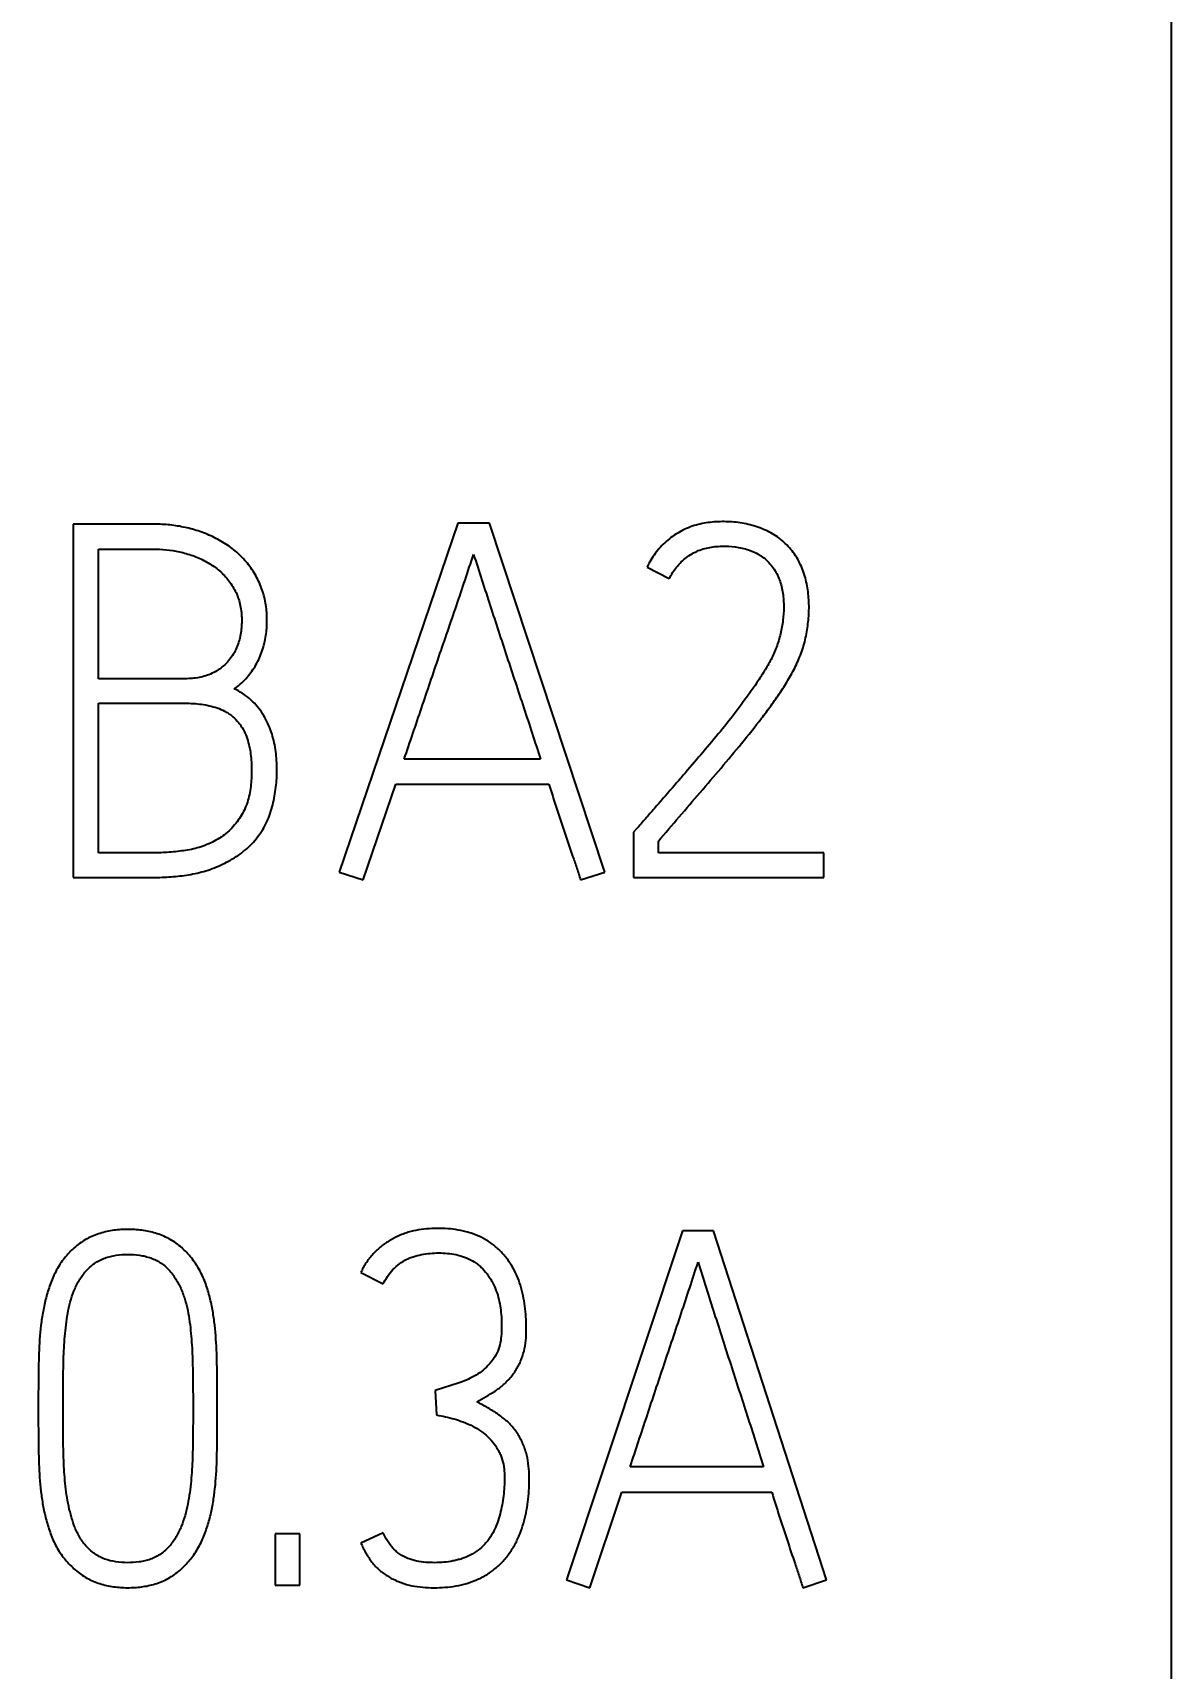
# Model space of a CAD drawing. Extents: x 0 to 420, y 0 to 297.
# Drawn here: x 139.62 to 144.77, y 165.56 to 172.96 of the extents above; entities that cross this region are included whole.
import ezdxf

# ---------------------------------------------------------------- set-up
doc = ezdxf.new("R2010")
doc.units = 0
doc.header["$LTSCALE"] = 23.1
for name, color, linetype in [('10000_FRONT', 7, 'CONTINUOUS'), ('10100_DIM_FRONT', 7, 'CONTINUOUS'), ('10500_FRONT_LABELING', 7, 'CONTINUOUS')]:
    doc.layers.add(name, color=color, linetype=linetype)
doc.styles.get("Standard").update_dxf_attribs({"font": 'txt', "width": 0.8})
doc.dimstyles.new('DIMSTYLE_1', dxfattribs={"dimtxt": 3.5, "dimasz": 3.5, "dimexe": 0.18, "dimexo": 0.0625, "dimgap": 0.09, "dimtad": 1, "dimtxsty": 'STANDARD', "dimcen": 0.09, "dimazin": 3, "dimtp": 0.05, "dimtm": 0.05, "dimtfac": 1, "dimtofl": 0, "dimtmove": 0, "dimatfit": 3, "dimtolj": 1})

# ---------------------------------------------------------------- blocks, each defined once
blk = doc.blocks.new('*D0')
at = {"layer": '10100_DIM_FRONT', "linetype": 'CONTINUOUS'}
for p, q in [((109.270844, 186.639203), (109.270844, 130.967761)), ((144.770844, 186.639203), (144.770844, 130.967761)), ((109.270844, 132.967761), (127.020844, 132.967761)), ((144.770844, 132.967761), (127.020844, 132.967761))]:
    blk.add_line(p, q, dxfattribs=at)
for points in [[(112.770844, 133.467761), (109.270844, 132.967761), (112.770844, 132.467761)], [(141.270844, 132.467761), (144.770844, 132.967761), (141.270844, 133.467761)]]:
    blk.add_solid(points, dxfattribs=at)
at = {"layer": '10100_DIM_FRONT', "linetype": 'CONTINUOUS', "width": 0.678571}
blk.add_text('35,5', height=3.5, dxfattribs=at).set_placement((123.190186, 133.842761))

msp = doc.modelspace()

# ---------------------------------------------------------------- linework, layer by layer
at = {"layer": '10000_FRONT', "color": 7, "linetype": 'CONTINUOUS'}
msp.add_line((144.7708, 231.6402), (144.7708, 141.6402), dxfattribs=at)
at = {"layer": '10500_FRONT_LABELING', "color": 7, "linetype": 'CONTINUOUS'}
for p, q in [((139.8035, 170.738), (139.8035, 169.1402)), ((140.1621, 170.738), (139.8035, 170.738)), ((141.5428, 170.7424), (141.0071, 169.1646)), ((141.6862, 170.7424), (141.5428, 170.7424)), ((142.2085, 169.1646), (141.6862, 170.7424)), ((139.9178, 170.039), (139.9178, 170.6248)), ((139.9178, 170.6248), (140.1621, 170.6248)), ((142.399, 170.5427), (142.4998, 170.4917)), ((140.3101, 170.039), (139.9178, 170.039)), ((139.9178, 169.2512), (139.9178, 169.928)), ((139.9178, 169.928), (140.3101, 169.928)), ((141.9171, 169.675), (141.3007, 169.675)), ((141.1147, 169.1291), (141.2626, 169.5618)), ((141.2626, 169.5618), (141.9552, 169.5618)), ((142.3519, 169.3599), (142.3385, 169.3444)), ((142.3385, 169.3444), (142.3385, 169.1402)), ((142.4505, 169.2512), (142.4505, 169.3044)), ((140.1554, 169.2512), (139.9178, 169.2512)), ((143.1991, 169.2512), (142.4505, 169.2512)), ((143.1991, 169.1402), (143.1991, 169.2512)), ((139.8035, 169.1402), (140.1554, 169.1402)), ((141.0071, 169.1646), (141.1147, 169.1291)), ((142.0986, 169.1291), (142.2085, 169.1646)), ((142.3385, 169.1402), (143.1991, 169.1402)), ((142.5598, 167.5424), (142.0352, 165.9646)), ((142.7002, 167.5424), (142.5598, 167.5424)), ((143.2116, 165.9646), (142.7002, 167.5424)), ((141.1047, 167.3538), (141.2056, 167.3028)), ((141.4404, 166.8212), (141.447, 166.7102)), ((139.6452, 166.7502), (139.6452, 166.7258)), ((139.7571, 166.7258), (139.7571, 166.7502)), ((140.3453, 166.7502), (140.3453, 166.7258)), ((140.455, 166.7258), (140.455, 166.7502)), ((142.9263, 166.475), (142.3227, 166.475)), ((142.1406, 165.9291), (142.2854, 166.3618)), ((142.2854, 166.3618), (142.9636, 166.3618)), ((140.7162, 166.1732), (140.7162, 165.9402)), ((140.8281, 166.1732), (140.7162, 166.1732)), ((140.8281, 165.9402), (140.8281, 166.1732)), ((141.2056, 166.1777), (141.1047, 166.131)), ((142.0352, 165.9646), (142.1406, 165.9291)), ((143.1041, 165.9291), (143.2116, 165.9646)), ((140.7162, 165.9402), (140.8281, 165.9402))]:
    msp.add_line(p, q, dxfattribs=at)
for points, knots in [([(142.4505, 169.3044), (142.4819, 169.3412), (142.5134, 169.378), (142.5763, 169.4515), (142.6079, 169.4882), (142.671, 169.5615), (142.7025, 169.5982), (142.765, 169.672), (142.796, 169.7092), (142.8575, 169.7839), (142.8878, 169.8215), (142.9319, 169.8792), (142.9464, 169.8986), (142.9748, 169.9378), (142.9887, 169.9577), (143.0158, 169.998), (143.0289, 170.0186), (143.0535, 170.0604), (143.065, 170.0816), (143.0803, 170.1144), (143.0851, 170.1255), (143.094, 170.148), (143.0982, 170.1593), (143.1058, 170.1824), (143.1092, 170.1941), (143.1153, 170.2178), (143.1179, 170.2297), (143.1249, 170.2654), (143.1281, 170.2893), (143.1318, 170.3374), (143.1324, 170.3616), (143.1309, 170.398), (143.1299, 170.4103), (143.1271, 170.4346), (143.1253, 170.4467), (143.1188, 170.4826), (143.1128, 170.5062), (143.0999, 170.5406), (143.0949, 170.5519), (143.0838, 170.5736), (143.0778, 170.5841), (143.0646, 170.6044), (143.0574, 170.6141), (143.0417, 170.6326), (143.0334, 170.6416), (143.0159, 170.6589), (143.0067, 170.667), (142.9875, 170.6816), (142.9773, 170.6881), (142.9563, 170.7002), (142.9455, 170.7057), (142.9231, 170.7156), (142.9117, 170.72), (142.8772, 170.7319), (142.8538, 170.7382), (142.818, 170.7443), (142.8059, 170.7458), (142.7815, 170.748), (142.7693, 170.7486), (142.7327, 170.7495), (142.7084, 170.7486), (142.6722, 170.7444), (142.6601, 170.7425), (142.6361, 170.7376), (142.6241, 170.7346), (142.5892, 170.7237), (142.5669, 170.714), (142.5351, 170.6959), (142.5247, 170.6892), (142.5048, 170.675), (142.4857, 170.6598), (142.4683, 170.6428), (142.4518, 170.6249), (142.4439, 170.6155), (142.4218, 170.586), (142.4092, 170.5651), (142.399, 170.5427)], [0, 0, 0, 0, 0.0625, 0.0625, 0.125, 0.125, 0.1875, 0.1875, 0.25, 0.25, 0.3125, 0.3125, 0.34375, 0.34375, 0.375, 0.375, 0.40625, 0.40625, 0.4375, 0.4375, 0.453125, 0.453125, 0.46875, 0.46875, 0.484375, 0.484375, 0.5, 0.5, 0.53125, 0.53125, 0.5625, 0.5625, 0.578125, 0.578125, 0.59375, 0.59375, 0.625, 0.625, 0.640625, 0.640625, 0.65625, 0.65625, 0.671875, 0.671875, 0.6875, 0.6875, 0.703125, 0.703125, 0.71875, 0.71875, 0.734375, 0.734375, 0.75, 0.75, 0.78125, 0.78125, 0.796875, 0.796875, 0.8125, 0.8125, 0.84375, 0.84375, 0.859375, 0.859375, 0.875, 0.875, 0.90625, 0.90625, 0.921875, 0.921875, 0.9375, 0.953125, 0.953125, 0.96875, 0.96875, 1, 1, 1, 1]), ([(140.5319, 169.9924), (140.5509, 170.0062), (140.5682, 170.0217), (140.5916, 170.0474), (140.599, 170.0564), (140.613, 170.075), (140.6196, 170.0848), (140.6377, 170.1147), (140.6477, 170.1356), (140.6597, 170.1683), (140.6632, 170.1795), (140.6691, 170.2022), (140.6715, 170.2136), (140.6773, 170.2478), (140.6793, 170.2709), (140.68, 170.3056), (140.6798, 170.3173), (140.6786, 170.3406), (140.6776, 170.3523), (140.6731, 170.3867), (140.6682, 170.4092), (140.6577, 170.4421), (140.6538, 170.453), (140.6448, 170.4744), (140.6398, 170.4851), (140.6235, 170.516), (140.6109, 170.5355), (140.5897, 170.5629), (140.5822, 170.5718), (140.5663, 170.5888), (140.5579, 170.5971), (140.532, 170.6206), (140.5135, 170.6347), (140.4844, 170.6537), (140.4744, 170.6597), (140.4539, 170.671), (140.4435, 170.6763), (140.4119, 170.6912), (140.3904, 170.6997), (140.3465, 170.7141), (140.3241, 170.72), (140.2786, 170.7293), (140.2553, 170.7326), (140.2088, 170.737), (140.1855, 170.738), (140.1621, 170.738)], [0, 0, 0, 0, 0.0625, 0.0625, 0.09375, 0.09375, 0.125, 0.125, 0.1875, 0.1875, 0.21875, 0.21875, 0.25, 0.25, 0.3125, 0.3125, 0.34375, 0.34375, 0.375, 0.375, 0.4375, 0.4375, 0.46875, 0.46875, 0.5, 0.5, 0.5625, 0.5625, 0.59375, 0.59375, 0.625, 0.625, 0.6875, 0.6875, 0.71875, 0.71875, 0.75, 0.75, 0.8125, 0.8125, 0.875, 0.875, 0.9375, 0.9375, 1, 1, 1, 1]), ([(140.1621, 170.6248), (140.2037, 170.6248), (140.2446, 170.6211), (140.3046, 170.608), (140.3244, 170.6024), (140.3537, 170.5919), (140.3634, 170.588), (140.3824, 170.5796), (140.3918, 170.5751), (140.4191, 170.5605), (140.4365, 170.5493), (140.4611, 170.5301), (140.4691, 170.5233), (140.4841, 170.509), (140.4912, 170.5015), (140.5046, 170.4858), (140.5108, 170.4775), (140.5225, 170.4603), (140.528, 170.4513), (140.5425, 170.4238), (140.5501, 170.4047), (140.5582, 170.3746), (140.5603, 170.3644), (140.5635, 170.3438), (140.5645, 170.3335), (140.5656, 170.3129), (140.5657, 170.3026), (140.5652, 170.282), (140.5645, 170.2717), (140.5622, 170.251), (140.5606, 170.2407), (140.5563, 170.2204), (140.5537, 170.2104), (140.5474, 170.1907), (140.5437, 170.1811), (140.5349, 170.1621), (140.5298, 170.153), (140.5187, 170.1355), (140.5125, 170.1272), (140.499, 170.1115), (140.4916, 170.104), (140.4681, 170.0834), (140.4508, 170.0721), (140.4128, 170.0544), (140.3929, 170.0484), (140.3622, 170.0425), (140.3518, 170.0412), (140.331, 170.0394), (140.3205, 170.039), (140.3101, 170.039)], [0, 0, 0, 0, 0.125, 0.125, 0.1875, 0.1875, 0.21875, 0.21875, 0.25, 0.25, 0.3125, 0.3125, 0.34375, 0.34375, 0.375, 0.375, 0.40625, 0.40625, 0.4375, 0.4375, 0.5, 0.5, 0.53125, 0.53125, 0.5625, 0.5625, 0.59375, 0.59375, 0.625, 0.625, 0.65625, 0.65625, 0.6875, 0.6875, 0.71875, 0.71875, 0.75, 0.75, 0.78125, 0.78125, 0.8125, 0.8125, 0.875, 0.875, 0.9375, 0.9375, 0.96875, 0.96875, 1, 1, 1, 1]), ([(141.3007, 169.675), (141.3267, 169.7522), (141.3528, 169.8293), (141.405, 169.9836), (141.4312, 170.0607), (141.4839, 170.2148), (141.5106, 170.2917), (141.55, 170.4073), (141.563, 170.4459), (141.5887, 170.5232), (141.6015, 170.5618), (141.6145, 170.6004)], [0, 0, 0, 0, 0.25, 0.25, 0.5, 0.5, 0.75, 0.75, 0.875, 0.875, 1, 1, 1, 1]), ([(141.6145, 170.6004), (141.6273, 170.5619), (141.6396, 170.5233), (141.6645, 170.446), (141.6769, 170.4074), (141.7146, 170.2917), (141.7399, 170.2146), (141.7907, 170.0605), (141.8163, 169.9835), (141.8672, 169.8294), (141.8923, 169.7523), (141.9171, 169.675)], [0, 0, 0, 0, 0.125, 0.125, 0.25, 0.25, 0.5, 0.5, 0.75, 0.75, 1, 1, 1, 1]), ([(142.4998, 170.4917), (142.5087, 170.5106), (142.5198, 170.5279), (142.5393, 170.5519), (142.5464, 170.5596), (142.5613, 170.574), (142.577, 170.5874), (142.5942, 170.5988), (142.6121, 170.6092), (142.6215, 170.6139), (142.6501, 170.6258), (142.67, 170.631), (142.7008, 170.6357), (142.7112, 170.6368), (142.7318, 170.638), (142.742, 170.6382), (142.7728, 170.6379), (142.7933, 170.6361), (142.8238, 170.6307), (142.834, 170.6284), (142.854, 170.6228), (142.8638, 170.6195), (142.883, 170.6118), (142.8923, 170.6074), (142.9059, 170.5997), (142.9104, 170.597), (142.919, 170.5912), (142.9232, 170.5882), (142.9354, 170.5787), (142.943, 170.5718), (142.9572, 170.557), (142.9639, 170.5489), (142.9759, 170.5319), (142.9812, 170.523), (142.9907, 170.5047), (142.9949, 170.4952), (143.002, 170.4756), (143.0049, 170.4656), (143.0097, 170.4456), (143.0116, 170.4355), (143.0147, 170.4151), (143.0158, 170.4049), (143.0173, 170.3843), (143.0176, 170.3739), (143.0176, 170.3428), (143.0163, 170.3223), (143.0112, 170.2816), (143.0073, 170.2614), (143.0002, 170.2314), (142.9976, 170.2215), (142.9918, 170.2016), (142.9885, 170.1917), (142.9779, 170.1628), (142.9694, 170.1442), (142.9506, 170.108), (142.9403, 170.0904), (142.9189, 170.0557), (142.9078, 170.0385), (142.8736, 169.9875), (142.8498, 169.9541), (142.8011, 169.8886), (142.776, 169.8564), (142.7248, 169.7928), (142.6985, 169.7616), (142.6458, 169.6993), (142.6194, 169.6682), (142.5663, 169.6062), (142.5397, 169.5753), (142.4862, 169.5136), (142.4594, 169.4828), (142.419, 169.4368), (142.4056, 169.4214), (142.3788, 169.3906), (142.3653, 169.3753), (142.3519, 169.3599)], [0, 0, 0, 0, 0.03125, 0.03125, 0.046875, 0.046875, 0.0625, 0.078125, 0.078125, 0.09375, 0.09375, 0.125, 0.125, 0.140625, 0.140625, 0.15625, 0.15625, 0.1875, 0.1875, 0.203125, 0.203125, 0.21875, 0.21875, 0.234375, 0.234375, 0.242188, 0.242188, 0.25, 0.25, 0.265625, 0.265625, 0.28125, 0.28125, 0.296875, 0.296875, 0.3125, 0.3125, 0.328125, 0.328125, 0.34375, 0.34375, 0.359375, 0.359375, 0.375, 0.375, 0.40625, 0.40625, 0.4375, 0.4375, 0.453125, 0.453125, 0.46875, 0.46875, 0.5, 0.5, 0.53125, 0.53125, 0.5625, 0.5625, 0.625, 0.625, 0.6875, 0.6875, 0.75, 0.75, 0.8125, 0.8125, 0.875, 0.875, 0.9375, 0.9375, 0.96875, 0.96875, 1, 1, 1, 1]), ([(140.1554, 169.1402), (140.1824, 169.1402), (140.2092, 169.141), (140.2626, 169.1445), (140.2891, 169.1471), (140.3418, 169.1552), (140.3679, 169.1606), (140.4067, 169.1716), (140.4195, 169.1758), (140.4451, 169.1851), (140.4577, 169.1902), (140.4824, 169.2014), (140.4945, 169.2074), (140.5182, 169.2203), (140.5298, 169.2272), (140.5525, 169.242), (140.5636, 169.25), (140.5848, 169.267), (140.5948, 169.276), (140.6234, 169.3045), (140.6402, 169.3253), (140.6623, 169.3594), (140.6692, 169.3712), (140.6813, 169.3954), (140.6867, 169.4078), (140.6959, 169.4331), (140.6998, 169.4459), (140.7067, 169.472), (140.7097, 169.4853), (140.7173, 169.5252), (140.7211, 169.5518), (140.724, 169.5919), (140.7245, 169.6053), (140.7248, 169.6321), (140.7246, 169.6455), (140.7235, 169.6723), (140.7225, 169.6858), (140.7195, 169.7127), (140.7175, 169.7262), (140.7098, 169.766), (140.7024, 169.7919), (140.6873, 169.8296), (140.6815, 169.842), (140.6688, 169.866), (140.6549, 169.889), (140.6385, 169.9102), (140.6206, 169.9303), (140.6109, 169.9399), (140.5799, 169.9667), (140.557, 169.9813), (140.5319, 169.9924)], [0, 0, 0, 0, 0.0625, 0.0625, 0.125, 0.125, 0.1875, 0.1875, 0.21875, 0.21875, 0.25, 0.25, 0.28125, 0.28125, 0.3125, 0.3125, 0.34375, 0.34375, 0.375, 0.375, 0.4375, 0.4375, 0.46875, 0.46875, 0.5, 0.5, 0.53125, 0.53125, 0.5625, 0.5625, 0.625, 0.625, 0.65625, 0.65625, 0.6875, 0.6875, 0.71875, 0.71875, 0.75, 0.75, 0.8125, 0.8125, 0.84375, 0.84375, 0.875, 0.90625, 0.90625, 0.9375, 0.9375, 1, 1, 1, 1]), ([(140.3101, 169.928), (140.3345, 169.928), (140.3589, 169.9267), (140.395, 169.9218), (140.4069, 169.9197), (140.4307, 169.9143), (140.4426, 169.911), (140.4657, 169.9028), (140.4769, 169.8979), (140.4931, 169.8894), (140.4984, 169.8863), (140.5087, 169.8797), (140.5138, 169.8762), (140.5284, 169.865), (140.5373, 169.8567), (140.5493, 169.8431), (140.5531, 169.8384), (140.5604, 169.8285), (140.5638, 169.8233), (140.5797, 169.7971), (140.5887, 169.7746), (140.6018, 169.7272), (140.6057, 169.7032), (140.6102, 169.6549), (140.6108, 169.6306), (140.6095, 169.5818), (140.6075, 169.5576), (140.6017, 169.5217), (140.5992, 169.5098), (140.593, 169.4863), (140.5892, 169.4745), (140.5758, 169.4404), (140.5642, 169.4192), (140.5429, 169.3894), (140.5352, 169.3797), (140.519, 169.3615), (140.5104, 169.3529), (140.4922, 169.3369), (140.4825, 169.3295), (140.4623, 169.3158), (140.4516, 169.3096), (140.43, 169.2983), (140.4189, 169.2932), (140.3965, 169.284), (140.385, 169.2799), (140.3617, 169.2728), (140.3499, 169.2699), (140.3258, 169.2649), (140.3137, 169.2629), (140.2895, 169.2595), (140.2774, 169.2581), (140.2531, 169.2557), (140.2409, 169.2547), (140.2044, 169.2521), (140.1799, 169.2512), (140.1554, 169.2512)], [0, 0, 0, 0, 0.0625, 0.0625, 0.09375, 0.09375, 0.125, 0.125, 0.15625, 0.15625, 0.171875, 0.171875, 0.1875, 0.1875, 0.21875, 0.21875, 0.234375, 0.234375, 0.25, 0.25, 0.3125, 0.3125, 0.375, 0.375, 0.4375, 0.4375, 0.5, 0.5, 0.53125, 0.53125, 0.5625, 0.5625, 0.625, 0.625, 0.65625, 0.65625, 0.6875, 0.6875, 0.71875, 0.71875, 0.75, 0.75, 0.78125, 0.78125, 0.8125, 0.8125, 0.84375, 0.84375, 0.875, 0.875, 0.90625, 0.90625, 0.9375, 0.9375, 1, 1, 1, 1]), ([(141.9552, 169.5618), (141.9665, 169.5256), (141.978, 169.4894), (142.0014, 169.4171), (142.0133, 169.381), (142.0376, 169.309), (142.0499, 169.273), (142.0689, 169.2193), (142.0751, 169.2014), (142.0871, 169.1653), (142.093, 169.1472), (142.0986, 169.1291)], [0, 0, 0, 0, 0.25, 0.25, 0.5, 0.5, 0.75, 0.75, 0.875, 0.875, 1, 1, 1, 1]), ([(140.455, 166.7502), (140.455, 166.7926), (140.4548, 166.8351), (140.4538, 166.92), (140.4534, 166.9624), (140.45, 167.0472), (140.4467, 167.0895), (140.4388, 167.1528), (140.4356, 167.1739), (140.4277, 167.2158), (140.4228, 167.2365), (140.4142, 167.2672), (140.4111, 167.2773), (140.4043, 167.2976), (140.4007, 167.3076), (140.3889, 167.3374), (140.3798, 167.3565), (140.3586, 167.3928), (140.3464, 167.4101), (140.326, 167.4347), (140.3188, 167.4427), (140.3038, 167.4578), (140.2882, 167.4722), (140.2713, 167.485), (140.2537, 167.4969), (140.2445, 167.5025), (140.2162, 167.5176), (140.1965, 167.5256), (140.166, 167.5349), (140.1557, 167.5375), (140.1348, 167.542), (140.1242, 167.5438), (140.0926, 167.5479), (140.0715, 167.5491), (140.0292, 167.549), (140.008, 167.5478), (139.9763, 167.5435), (139.9657, 167.5416), (139.9449, 167.5371), (139.9244, 167.5317), (139.9045, 167.5246), (139.8848, 167.5164), (139.8751, 167.5118), (139.8469, 167.4965), (139.8295, 167.4844), (139.8052, 167.464), (139.7974, 167.4568), (139.7825, 167.4416), (139.7753, 167.4336), (139.755, 167.4089), (139.7429, 167.3915), (139.7269, 167.3638), (139.722, 167.3543), (139.7128, 167.335), (139.7086, 167.3252), (139.697, 167.2956), (139.6904, 167.2756), (139.6788, 167.2349), (139.6739, 167.2144), (139.6656, 167.1728), (139.6622, 167.1518), (139.6537, 167.0886), (139.6503, 167.0464), (139.6468, 166.9619), (139.6464, 166.9195), (139.6454, 166.8349), (139.6452, 166.7925), (139.6452, 166.7502)], [0, 0, 0, 0, 0.0625, 0.0625, 0.125, 0.125, 0.1875, 0.1875, 0.21875, 0.21875, 0.25, 0.25, 0.265625, 0.265625, 0.28125, 0.28125, 0.3125, 0.3125, 0.34375, 0.34375, 0.359375, 0.359375, 0.375, 0.390625, 0.390625, 0.40625, 0.40625, 0.4375, 0.4375, 0.453125, 0.453125, 0.46875, 0.46875, 0.5, 0.5, 0.53125, 0.53125, 0.546875, 0.546875, 0.5625, 0.578125, 0.578125, 0.59375, 0.59375, 0.625, 0.625, 0.640625, 0.640625, 0.65625, 0.65625, 0.6875, 0.6875, 0.703125, 0.703125, 0.71875, 0.71875, 0.75, 0.75, 0.78125, 0.78125, 0.8125, 0.8125, 0.875, 0.875, 0.9375, 0.9375, 1, 1, 1, 1]), ([(141.6292, 166.7702), (141.6435, 166.7774), (141.6575, 166.785), (141.685, 166.801), (141.6986, 166.8092), (141.7183, 166.8224), (141.7248, 166.827), (141.7373, 166.8367), (141.7434, 166.8418), (141.7553, 166.8525), (141.7611, 166.858), (141.7723, 166.8695), (141.7778, 166.8755), (141.7934, 166.8941), (141.8027, 166.9072), (141.8148, 166.928), (141.8185, 166.9351), (141.8255, 166.9496), (141.8288, 166.957), (141.8375, 166.9796), (141.842, 166.995), (141.8484, 167.0264), (141.8504, 167.0423), (141.8528, 167.0745), (141.8531, 167.0906), (141.853, 167.1226), (141.8525, 167.1386), (141.8493, 167.1863), (141.8452, 167.218), (141.8351, 167.2652), (141.831, 167.2809), (141.8214, 167.3116), (141.8158, 167.3266), (141.803, 167.3559), (141.7956, 167.3703), (141.7832, 167.3911), (141.7788, 167.398), (141.7697, 167.4112), (141.7649, 167.4176), (141.75, 167.4364), (141.7392, 167.4481), (141.7217, 167.4645), (141.7157, 167.4697), (141.7031, 167.4799), (141.6966, 167.4848), (141.6633, 167.5078), (141.6344, 167.5216), (141.596, 167.5343), (141.5882, 167.5366), (141.5726, 167.5407), (141.5491, 167.5461), (141.5095, 167.5518), (141.4774, 167.5533), (141.4452, 167.5537), (141.429, 167.5532), (141.381, 167.5499), (141.3496, 167.5449), (141.3112, 167.5336), (141.3036, 167.5311), (141.2884, 167.5255), (141.2809, 167.5224), (141.2587, 167.5125), (141.2303, 167.4974), (141.2042, 167.4786), (141.1855, 167.4631), (141.1794, 167.4576), (141.1678, 167.4464), (141.1622, 167.4406), (141.1461, 167.4227), (141.1364, 167.41), (141.1233, 167.3898), (141.1192, 167.3829), (141.1115, 167.3686), (141.1079, 167.3613), (141.1047, 167.3538)], [0, 0, 0, 0, 0.03125, 0.03125, 0.0625, 0.0625, 0.078125, 0.078125, 0.09375, 0.09375, 0.109375, 0.109375, 0.125, 0.125, 0.15625, 0.15625, 0.171875, 0.171875, 0.1875, 0.1875, 0.21875, 0.21875, 0.25, 0.25, 0.28125, 0.28125, 0.3125, 0.3125, 0.375, 0.375, 0.40625, 0.40625, 0.4375, 0.4375, 0.46875, 0.46875, 0.484375, 0.484375, 0.5, 0.5, 0.53125, 0.53125, 0.546875, 0.546875, 0.5625, 0.5625, 0.625, 0.625, 0.640625, 0.640625, 0.65625, 0.6875, 0.71875, 0.71875, 0.75, 0.75, 0.8125, 0.8125, 0.828125, 0.828125, 0.84375, 0.84375, 0.875, 0.90625, 0.90625, 0.921875, 0.921875, 0.9375, 0.9375, 0.96875, 0.96875, 0.984375, 0.984375, 1, 1, 1, 1]), ([(139.7571, 166.7502), (139.7571, 166.7852), (139.7573, 166.8202), (139.7581, 166.8902), (139.7585, 166.9252), (139.7601, 166.9777), (139.7608, 166.9952), (139.7627, 167.0301), (139.7639, 167.0476), (139.7668, 167.0825), (139.7685, 167.1), (139.7728, 167.1348), (139.7753, 167.1522), (139.7817, 167.1866), (139.7855, 167.2036), (139.7946, 167.2373), (139.7999, 167.254), (139.8095, 167.2785), (139.813, 167.2866), (139.8208, 167.3025), (139.8249, 167.3102), (139.834, 167.3253), (139.8388, 167.3326), (139.8492, 167.3468), (139.8547, 167.3537), (139.8723, 167.3735), (139.8852, 167.3853), (139.9066, 167.4005), (139.9141, 167.4051), (139.9299, 167.4132), (139.938, 167.4167), (139.9546, 167.4226), (139.9631, 167.4251), (139.9802, 167.4293), (139.9889, 167.4309), (140.0152, 167.4348), (140.0327, 167.4359), (140.0677, 167.4359), (140.0852, 167.4349), (140.1114, 167.4311), (140.1201, 167.4295), (140.1373, 167.4253), (140.1542, 167.4204), (140.1705, 167.4135), (140.1863, 167.4057), (140.194, 167.4012), (140.2159, 167.3864), (140.229, 167.3747), (140.2464, 167.3545), (140.2517, 167.3475), (140.2619, 167.333), (140.2667, 167.3257), (140.2802, 167.3031), (140.288, 167.2873), (140.298, 167.2627), (140.3011, 167.2544), (140.3068, 167.2377), (140.3093, 167.2293), (140.3165, 167.204), (140.3205, 167.187), (140.3302, 167.1355), (140.334, 167.1007), (140.3384, 167.0483), (140.3397, 167.0308), (140.3416, 166.9957), (140.3423, 166.9782), (140.3438, 166.9256), (140.3443, 166.8905), (140.3451, 166.8204), (140.3453, 166.7853), (140.3453, 166.7502)], [0, 0, 0, 0, 0.0625, 0.0625, 0.125, 0.125, 0.15625, 0.15625, 0.1875, 0.1875, 0.21875, 0.21875, 0.25, 0.25, 0.28125, 0.28125, 0.3125, 0.3125, 0.328125, 0.328125, 0.34375, 0.34375, 0.359375, 0.359375, 0.375, 0.375, 0.40625, 0.40625, 0.421875, 0.421875, 0.4375, 0.4375, 0.453125, 0.453125, 0.46875, 0.46875, 0.5, 0.5, 0.53125, 0.53125, 0.546875, 0.546875, 0.5625, 0.578125, 0.578125, 0.59375, 0.59375, 0.625, 0.625, 0.640625, 0.640625, 0.65625, 0.65625, 0.6875, 0.6875, 0.703125, 0.703125, 0.71875, 0.71875, 0.75, 0.75, 0.8125, 0.8125, 0.84375, 0.84375, 0.875, 0.875, 0.9375, 0.9375, 1, 1, 1, 1]), ([(141.2056, 167.3028), (141.2115, 167.3146), (141.218, 167.326), (141.2325, 167.3477), (141.2405, 167.3579), (141.2587, 167.3768), (141.2688, 167.3856), (141.29, 167.4013), (141.3011, 167.4081), (141.3188, 167.4167), (141.3249, 167.4193), (141.3372, 167.4241), (141.3435, 167.4263), (141.3625, 167.4321), (141.3753, 167.435), (141.4012, 167.4392), (141.4143, 167.4406), (141.4406, 167.4425), (141.4539, 167.4427), (141.4934, 167.4418), (141.5194, 167.439), (141.5515, 167.4311), (141.558, 167.4293), (141.5706, 167.4252), (141.5892, 167.4184), (141.6067, 167.4094), (141.6233, 167.3985), (141.6287, 167.3946), (141.6391, 167.3863), (141.6441, 167.382), (141.6584, 167.3683), (141.6671, 167.3585), (141.6792, 167.3427), (141.683, 167.3372), (141.6902, 167.3262), (141.7005, 167.3093), (141.7089, 167.2915), (141.7187, 167.2671), (141.7229, 167.2544), (141.7297, 167.2289), (141.7324, 167.2161), (141.7388, 167.1773), (141.7407, 167.1512), (141.7414, 167.1117), (141.7413, 167.0985), (141.7402, 167.0722), (141.7392, 167.0591), (141.7349, 167.0331), (141.7317, 167.0201), (141.7226, 166.9954), (141.7169, 166.9837), (141.7065, 166.9669), (141.7027, 166.9614), (141.6948, 166.9508), (141.6906, 166.9456), (141.6776, 166.9307), (141.6682, 166.9216), (141.6476, 166.9048), (141.6367, 166.8972), (141.6143, 166.8836), (141.6027, 166.8774), (141.5789, 166.8663), (141.5666, 166.8614), (141.5416, 166.8526), (141.529, 166.8485), (141.4911, 166.8366), (141.4659, 166.8286), (141.4404, 166.8212)], [0, 0, 0, 0, 0.03125, 0.03125, 0.0625, 0.0625, 0.09375, 0.09375, 0.125, 0.125, 0.140625, 0.140625, 0.15625, 0.15625, 0.1875, 0.1875, 0.21875, 0.21875, 0.25, 0.25, 0.3125, 0.3125, 0.328125, 0.328125, 0.34375, 0.375, 0.375, 0.390625, 0.390625, 0.40625, 0.40625, 0.4375, 0.4375, 0.453125, 0.453125, 0.46875, 0.5, 0.5, 0.53125, 0.53125, 0.5625, 0.5625, 0.625, 0.625, 0.65625, 0.65625, 0.6875, 0.6875, 0.71875, 0.71875, 0.75, 0.75, 0.765625, 0.765625, 0.78125, 0.78125, 0.8125, 0.8125, 0.84375, 0.84375, 0.875, 0.875, 0.90625, 0.90625, 0.9375, 0.9375, 1, 1, 1, 1]), ([(142.3227, 166.475), (142.3482, 166.5522), (142.3737, 166.6293), (142.4248, 166.7836), (142.4504, 166.8607), (142.5021, 167.0148), (142.5283, 167.0917), (142.5668, 167.2073), (142.5795, 167.2459), (142.6048, 167.3232), (142.6173, 167.3618), (142.63, 167.4004)], [0, 0, 0, 0, 0.25, 0.25, 0.5, 0.5, 0.75, 0.75, 0.875, 0.875, 1, 1, 1, 1]), ([(142.63, 167.4004), (142.6426, 167.3619), (142.6546, 167.3233), (142.6789, 167.246), (142.6911, 167.2074), (142.728, 167.0917), (142.7528, 167.0146), (142.8025, 166.8605), (142.8276, 166.7835), (142.8774, 166.6294), (142.902, 166.5523), (142.9263, 166.475)], [0, 0, 0, 0, 0.125, 0.125, 0.25, 0.25, 0.5, 0.5, 0.75, 0.75, 1, 1, 1, 1]), ([(141.1047, 166.131), (141.1113, 166.1156), (141.1189, 166.1008), (141.1354, 166.072), (141.1442, 166.058), (141.1594, 166.0382), (141.1649, 166.0318), (141.1766, 166.0196), (141.1827, 166.0138), (141.2017, 165.9974), (141.2153, 165.9876), (141.244, 165.9705), (141.2594, 165.9631), (141.2905, 165.9504), (141.3064, 165.9451), (141.339, 165.9371), (141.3558, 165.9342), (141.3892, 165.9305), (141.4058, 165.9296), (141.4559, 165.9286), (141.4892, 165.9302), (141.5392, 165.9377), (141.5558, 165.9411), (141.5881, 165.9496), (141.604, 165.9548), (141.6273, 165.9642), (141.635, 165.9676), (141.6502, 165.9749), (141.6577, 165.9788), (141.6796, 165.9914), (141.6934, 166.0007), (141.7195, 166.0213), (141.7318, 166.0325), (141.7492, 166.0507), (141.7548, 166.057), (141.7656, 166.07), (141.7707, 166.0767), (141.7853, 166.0971), (141.7942, 166.1113), (141.8061, 166.1334), (141.8099, 166.1409), (141.817, 166.1562), (141.8204, 166.1639), (141.836, 166.2029), (141.845, 166.2349), (141.8549, 166.2839), (141.8576, 166.3004), (141.8619, 166.3336), (141.8635, 166.3503), (141.8656, 166.3837), (141.8662, 166.4003), (141.8663, 166.4336), (141.866, 166.4502), (141.8635, 166.4834), (141.8612, 166.4999), (141.856, 166.5246), (141.854, 166.5329), (141.8492, 166.5492), (141.8466, 166.5572), (141.8377, 166.5809), (141.8306, 166.5961), (141.818, 166.6181), (141.8135, 166.6254), (141.8038, 166.6393), (141.7986, 166.646), (141.7824, 166.6654), (141.7706, 166.6773), (141.7449, 166.6992), (141.731, 166.7092), (141.7027, 166.7279), (141.6883, 166.7368), (141.6591, 166.754), (141.6443, 166.7623), (141.6292, 166.7702)], [0, 0, 0, 0, 0.03125, 0.03125, 0.0625, 0.0625, 0.078125, 0.078125, 0.09375, 0.09375, 0.125, 0.125, 0.15625, 0.15625, 0.1875, 0.1875, 0.21875, 0.21875, 0.25, 0.25, 0.3125, 0.3125, 0.34375, 0.34375, 0.375, 0.375, 0.390625, 0.390625, 0.40625, 0.40625, 0.4375, 0.4375, 0.46875, 0.46875, 0.484375, 0.484375, 0.5, 0.5, 0.53125, 0.53125, 0.546875, 0.546875, 0.5625, 0.5625, 0.625, 0.625, 0.65625, 0.65625, 0.6875, 0.6875, 0.71875, 0.71875, 0.75, 0.75, 0.78125, 0.78125, 0.796875, 0.796875, 0.8125, 0.8125, 0.84375, 0.84375, 0.859375, 0.859375, 0.875, 0.875, 0.90625, 0.90625, 0.9375, 0.9375, 0.96875, 0.96875, 1, 1, 1, 1]), ([(139.6452, 166.7258), (139.6452, 166.6838), (139.6454, 166.6419), (139.6463, 166.558), (139.6468, 166.516), (139.6502, 166.4324), (139.6536, 166.3907), (139.6619, 166.3284), (139.6652, 166.3077), (139.6733, 166.2663), (139.6782, 166.2457), (139.6898, 166.2047), (139.6963, 166.1844), (139.7117, 166.1449), (139.7207, 166.1256), (139.7367, 166.0979), (139.7426, 166.0888), (139.7549, 166.0714), (139.7613, 166.063), (139.775, 166.0469), (139.7822, 166.0391), (139.797, 166.024), (139.8047, 166.0167), (139.8208, 166.0028), (139.8292, 165.9961), (139.8466, 165.9836), (139.8555, 165.9778), (139.8831, 165.9622), (139.9027, 165.9539), (139.9436, 165.941), (139.9643, 165.9365), (140.0062, 165.9306), (140.0274, 165.9292), (140.0594, 165.9291), (140.0701, 165.9293), (140.0913, 165.9306), (140.1018, 165.9316), (140.1332, 165.9357), (140.1539, 165.9401), (140.1844, 165.9495), (140.1945, 165.9531), (140.2142, 165.9614), (140.2238, 165.966), (140.2516, 165.9814), (140.2689, 165.9936), (140.2933, 166.0146), (140.3011, 166.0219), (140.3159, 166.0371), (140.323, 166.045), (140.3432, 166.0695), (140.3554, 166.0868), (140.3716, 166.1144), (140.3767, 166.1239), (140.386, 166.143), (140.3903, 166.1527), (140.4023, 166.182), (140.409, 166.202), (140.421, 166.2425), (140.426, 166.2631), (140.4345, 166.3049), (140.4379, 166.3258), (140.4464, 166.3886), (140.4498, 166.4306), (140.4534, 166.5148), (140.4538, 166.557), (140.4548, 166.6414), (140.455, 166.6836), (140.455, 166.7258)], [0, 0, 0, 0, 0.0625, 0.0625, 0.125, 0.125, 0.1875, 0.1875, 0.21875, 0.21875, 0.25, 0.25, 0.28125, 0.28125, 0.3125, 0.3125, 0.328125, 0.328125, 0.34375, 0.34375, 0.359375, 0.359375, 0.375, 0.375, 0.390625, 0.390625, 0.40625, 0.40625, 0.4375, 0.4375, 0.46875, 0.46875, 0.5, 0.5, 0.515625, 0.515625, 0.53125, 0.53125, 0.5625, 0.5625, 0.578125, 0.578125, 0.59375, 0.59375, 0.625, 0.625, 0.640625, 0.640625, 0.65625, 0.65625, 0.6875, 0.6875, 0.703125, 0.703125, 0.71875, 0.71875, 0.75, 0.75, 0.78125, 0.78125, 0.8125, 0.8125, 0.875, 0.875, 0.9375, 0.9375, 1, 1, 1, 1]), ([(140.3453, 166.7258), (140.3453, 166.6908), (140.3451, 166.6558), (140.3442, 166.5859), (140.3438, 166.5509), (140.3421, 166.4985), (140.3413, 166.481), (140.3392, 166.4461), (140.3378, 166.4287), (140.3328, 166.3764), (140.3284, 166.3416), (140.3179, 166.2901), (140.3138, 166.2731), (140.3042, 166.2393), (140.2987, 166.2227), (140.2857, 166.1904), (140.2782, 166.1747), (140.2648, 166.1521), (140.2599, 166.1447), (140.2496, 166.1304), (140.2442, 166.1235), (140.2327, 166.1103), (140.2266, 166.104), (140.2135, 166.0922), (140.2065, 166.0867), (140.1848, 166.0716), (140.1692, 166.0638), (140.1443, 166.055), (140.1357, 166.0525), (140.1186, 166.0485), (140.0927, 166.0437), (140.0665, 166.0422), (140.0312, 166.0424), (140.0137, 166.0435), (139.9792, 166.0488), (139.9622, 166.0528), (139.9373, 166.0619), (139.9291, 166.0654), (139.9135, 166.0735), (139.9061, 166.0781), (139.8917, 166.0882), (139.8848, 166.0937), (139.8718, 166.1058), (139.8657, 166.1121), (139.8544, 166.1255), (139.8491, 166.1324), (139.8391, 166.1468), (139.8343, 166.1542), (139.8256, 166.1695), (139.8215, 166.1774), (139.8142, 166.1933), (139.8109, 166.2014), (139.8017, 166.2258), (139.7966, 166.2425), (139.7875, 166.2763), (139.7835, 166.2934), (139.7735, 166.3449), (139.7692, 166.3793), (139.7643, 166.4311), (139.763, 166.4484), (139.7609, 166.483), (139.7602, 166.5003), (139.7586, 166.5523), (139.7581, 166.587), (139.7573, 166.6563), (139.7571, 166.6911), (139.7571, 166.7258)], [0, 0, 0, 0, 0.0625, 0.0625, 0.125, 0.125, 0.15625, 0.15625, 0.1875, 0.1875, 0.25, 0.25, 0.28125, 0.28125, 0.3125, 0.3125, 0.34375, 0.34375, 0.359375, 0.359375, 0.375, 0.375, 0.390625, 0.390625, 0.40625, 0.40625, 0.4375, 0.4375, 0.453125, 0.453125, 0.46875, 0.5, 0.5, 0.53125, 0.53125, 0.5625, 0.5625, 0.578125, 0.578125, 0.59375, 0.59375, 0.609375, 0.609375, 0.625, 0.625, 0.640625, 0.640625, 0.65625, 0.65625, 0.671875, 0.671875, 0.6875, 0.6875, 0.71875, 0.71875, 0.75, 0.75, 0.8125, 0.8125, 0.84375, 0.84375, 0.875, 0.875, 0.9375, 0.9375, 1, 1, 1, 1]), ([(141.447, 166.7102), (141.4741, 166.7057), (141.5006, 166.6995), (141.5528, 166.6844), (141.5784, 166.6755), (141.6153, 166.6572), (141.6274, 166.6503), (141.6504, 166.6353), (141.6615, 166.6272), (141.6821, 166.6091), (141.6918, 166.599), (141.7093, 166.5777), (141.7171, 166.5665), (141.7274, 166.5487), (141.7306, 166.5427), (141.7364, 166.5301), (141.739, 166.5236), (141.7458, 166.5041), (141.749, 166.4907), (141.7531, 166.4636), (141.7539, 166.4498), (141.7545, 166.4222), (141.7543, 166.4084), (141.7525, 166.3674), (141.7494, 166.3403), (141.7404, 166.2865), (141.7344, 166.2597), (141.7169, 166.207), (141.7056, 166.1819), (141.6867, 166.1528), (141.6826, 166.1471), (141.6742, 166.1362), (141.6697, 166.131), (141.6558, 166.1159), (141.6456, 166.1067), (141.6292, 166.0942), (141.6234, 166.0902), (141.6116, 166.0828), (141.6056, 166.0794), (141.5872, 166.07), (141.5745, 166.0648), (141.5548, 166.0582), (141.5481, 166.0563), (141.5347, 166.0528), (141.5145, 166.0482), (141.4805, 166.0435), (141.453, 166.0424), (141.4255, 166.0422), (141.4116, 166.0427), (141.3841, 166.0449), (141.3705, 166.0468), (141.3435, 166.0524), (141.33, 166.0562), (141.3044, 166.0663), (141.2922, 166.0726), (141.275, 166.0844), (141.2695, 166.0887), (141.2592, 166.0978), (141.2543, 166.1026), (141.2403, 166.1178), (141.232, 166.1291), (141.2174, 166.1526), (141.2111, 166.1649), (141.2056, 166.1777)], [0, 0, 0, 0, 0.0625, 0.0625, 0.125, 0.125, 0.15625, 0.15625, 0.1875, 0.1875, 0.21875, 0.21875, 0.25, 0.25, 0.265625, 0.265625, 0.28125, 0.28125, 0.3125, 0.3125, 0.34375, 0.34375, 0.375, 0.375, 0.4375, 0.4375, 0.5, 0.5, 0.5625, 0.5625, 0.578125, 0.578125, 0.59375, 0.59375, 0.625, 0.625, 0.640625, 0.640625, 0.65625, 0.65625, 0.6875, 0.6875, 0.703125, 0.703125, 0.71875, 0.75, 0.78125, 0.78125, 0.8125, 0.8125, 0.84375, 0.84375, 0.875, 0.875, 0.90625, 0.90625, 0.921875, 0.921875, 0.9375, 0.9375, 0.96875, 0.96875, 1, 1, 1, 1]), ([(142.9636, 166.3618), (142.9747, 166.3256), (142.9859, 166.2894), (143.0088, 166.2171), (143.0205, 166.181), (143.0443, 166.109), (143.0563, 166.073), (143.0749, 166.0193), (143.081, 166.0014), (143.0928, 165.9653), (143.0985, 165.9472), (143.1041, 165.9291)], [0, 0, 0, 0, 0.25, 0.25, 0.5, 0.5, 0.75, 0.75, 0.875, 0.875, 1, 1, 1, 1])]:
    msp.add_open_spline(points, degree=3, knots=knots, dxfattribs=at)

# ---------------------------------------------------------------- dimensions: what is measured, and where the dimension line sits
at = {"layer": '10100_DIM_FRONT', "linetype": 'CONTINUOUS'}
dim = msp.add_linear_dim(base=(144.7708, 132.9678), p1=(109.2708, 186.6392), p2=(144.7708, 186.6392), text='35,5', dimstyle='DIMSTYLE_1', dxfattribs=at)
dim.commit()
dim.dimension.update_dxf_attribs({"geometry": '*D0', "text_midpoint": (127.9402, 135.5928), "dimtype": 160})

doc.saveas('drawing.dxf')
